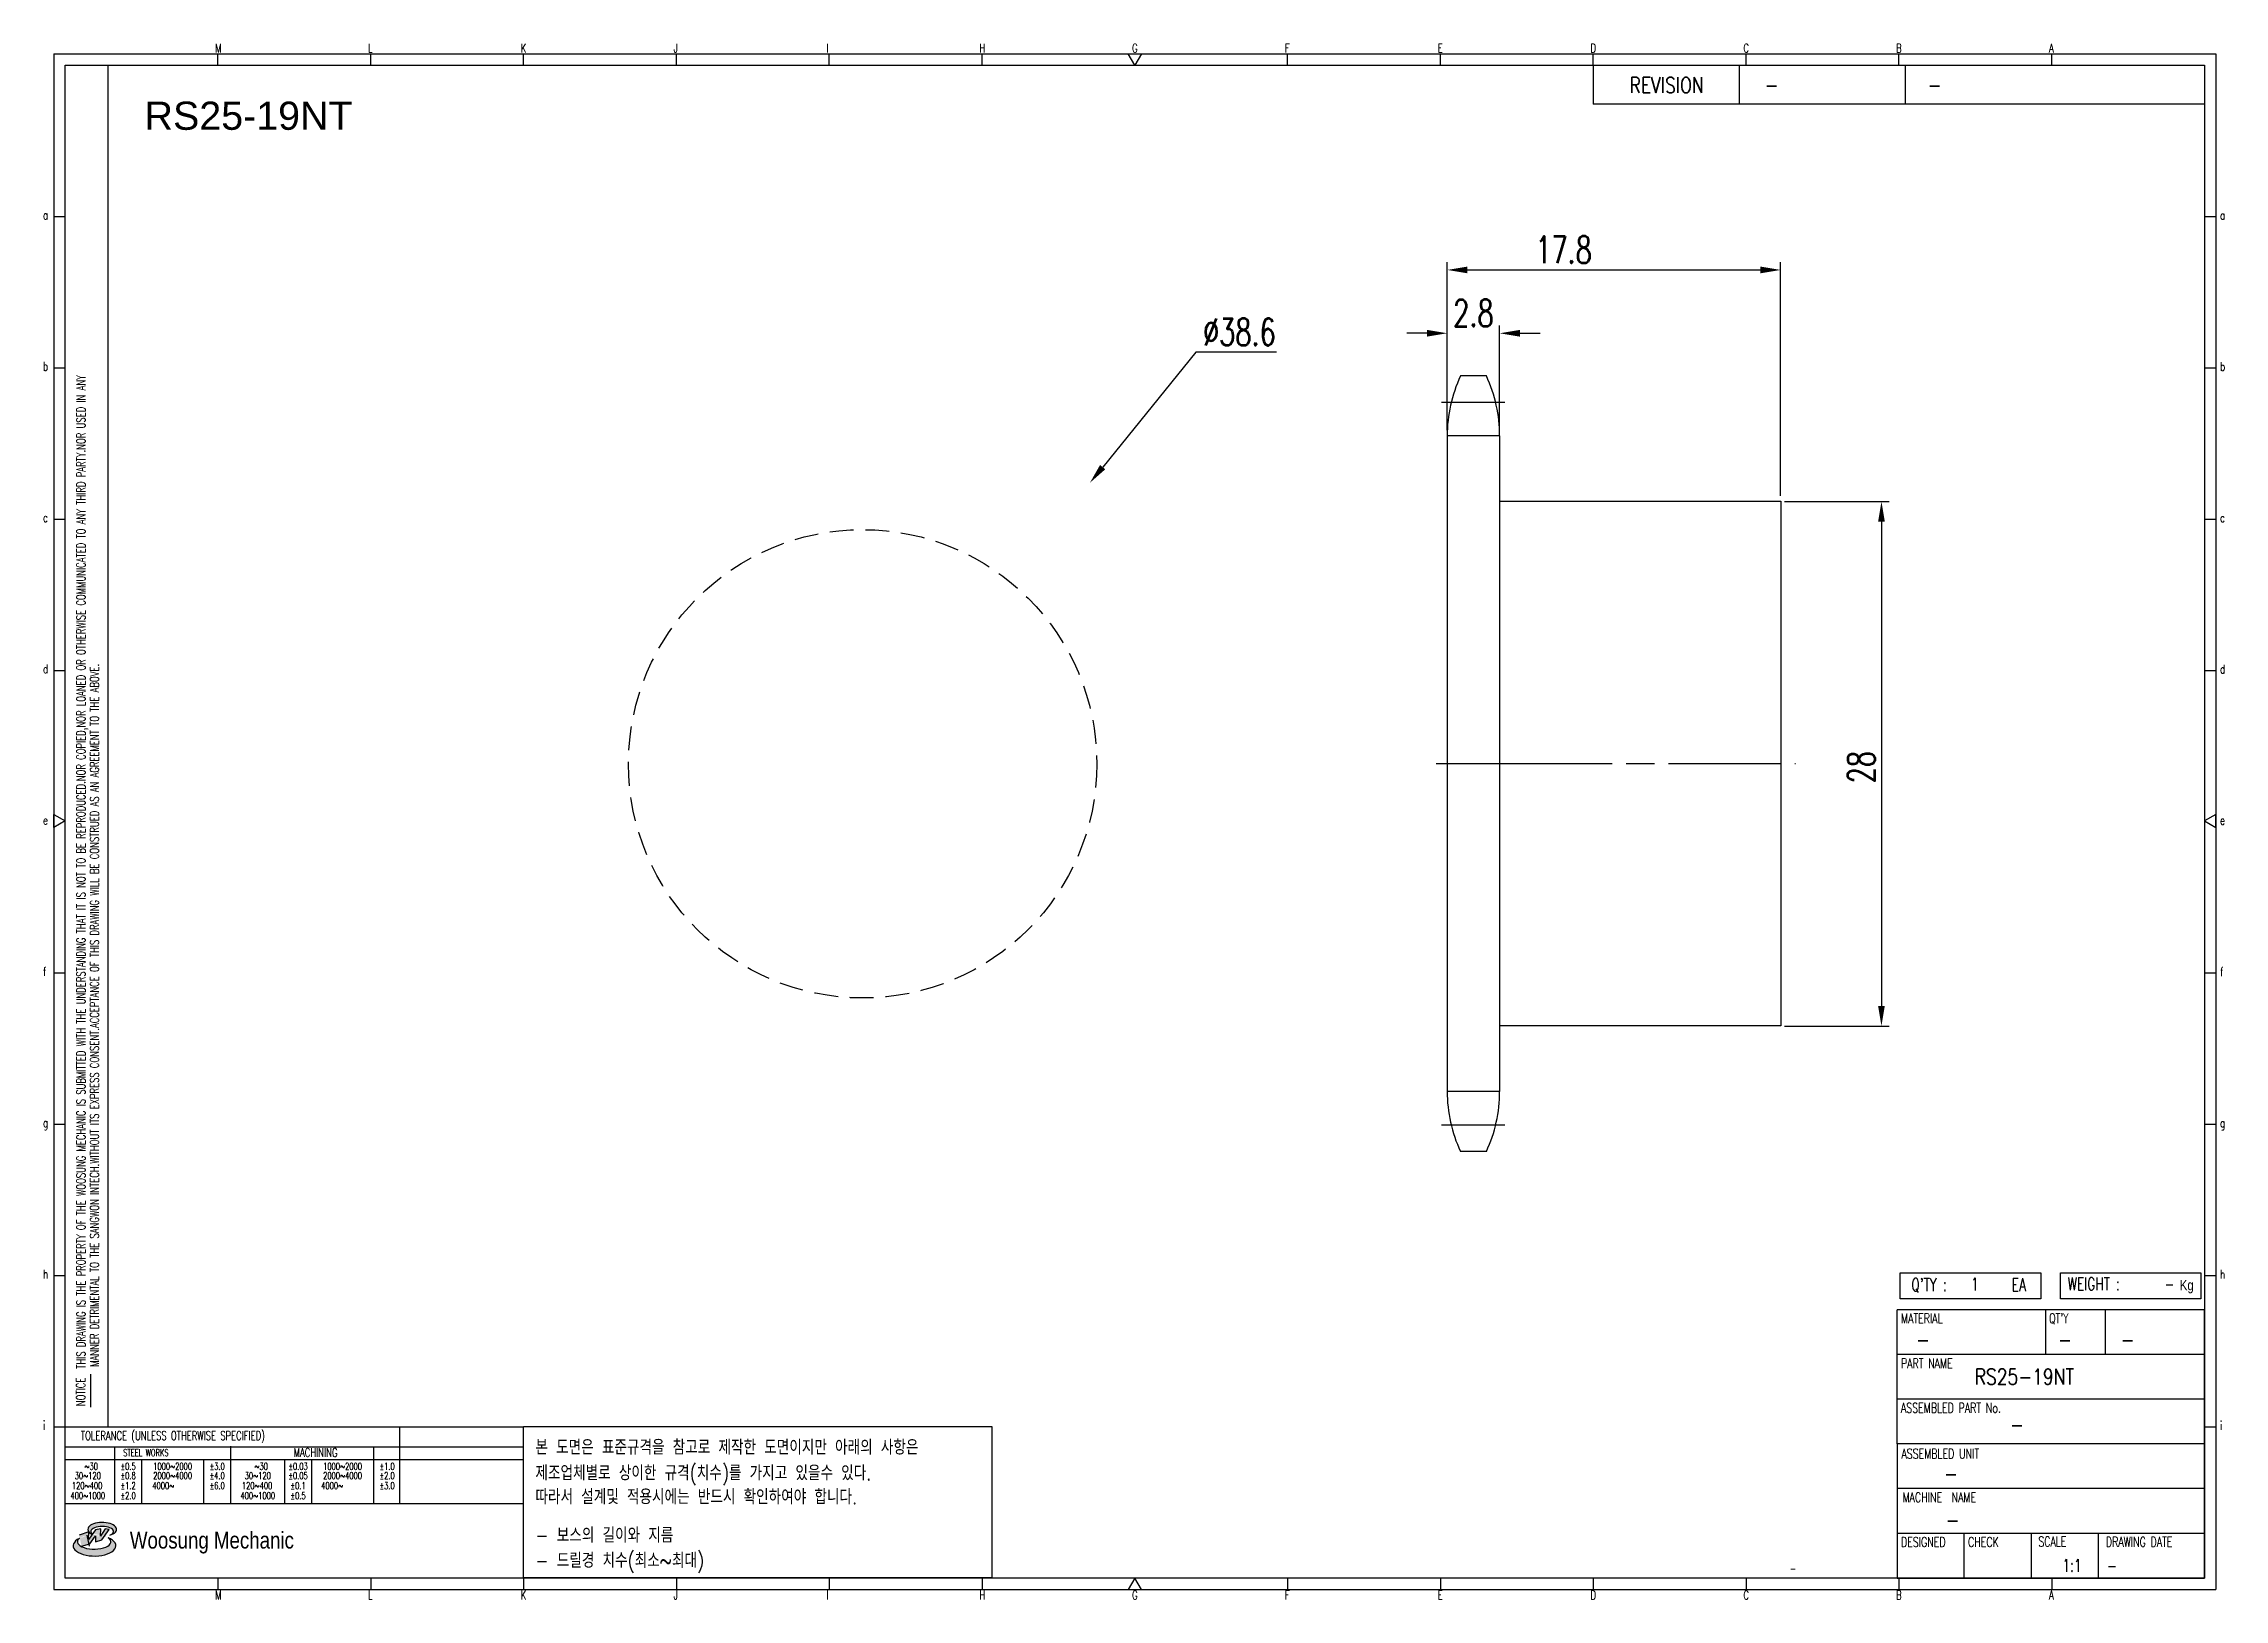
# Model space of a CAD drawing. Header units: millimetres. Extents: x -1 to 116, y -1 to 83.
import ezdxf
from ezdxf.enums import TextEntityAlignment as Align

# ---------------------------------------------------------------- set-up
doc = ezdxf.new("R2010")
doc.units = ezdxf.units.MM
for name, pattern in [('AM_ISO02W050', [7.5, 6, -1.5]), ('AM_ISO02W050x2', [3.75, 3, -0.75]), ('AM_ISO08W050', [18, 12, -1.5, 3, -1.5]), ('AM_ISO08W050x2', [9, 6, -0.75, 1.5, -0.75]), ('HIDDEN', [9.525, 6.35, -3.175])]:
    doc.linetypes.add(name, pattern=pattern)
for name, color, linetype, lineweight in [('AM_3N', 6, 'AM_ISO02W050', 25), ('AM_7', 4, 'AM_ISO08W050', 25), ('AM_7N', 4, 'AM_ISO08W050', 25)]:
    doc.layers.add(name, color=color, linetype=linetype, lineweight=lineweight)
for name, color, linetype in [('S-DIM', 7, 'Continuous'), ('TITLE', 7, 'Continuous'), ('도면레이아웃', 7, 'Continuous')]:
    doc.layers.add(name, color=color, linetype=linetype)
doc.styles.add('HAN', font='ROMANS.shx', dxfattribs={"width": 0.7, "bigfont": 'whgtxt.shx'})
doc.styles.add('HKD_ST2', font='romans.shx', dxfattribs={"width": 0.7, "height": 4, "bigfont": '@extfont2.shx'})
doc.styles.add('HSG', font='SIMPLEX.shx', dxfattribs={"width": 0.7, "bigfont": 'HSG.shx'})
doc.styles.add('ROMANS', font='romans.shx', dxfattribs={"width": 0.7, "bigfont": 'whgtxt.shx'})
doc.styles.add('SLDTEXTSTYLE4', font='arial.ttf', dxfattribs={"width": 0.8})
doc.styles.get("Standard").update_dxf_attribs({"font": 'arial.ttf'})
doc.dimstyles.new('APP2', dxfattribs={"dimscale": 0.6, "dimtxt": 2.4, "dimasz": 1.8, "dimexe": 0.7, "dimexo": 0.5, "dimgap": 0.6, "dimtad": 1, "dimtoh": 1, "dimdec": 1, "dimrnd": 0.01, "dimzin": 9, "dimdsep": 46, "dimtxsty": 'HSG', "dimcen": 0, "dimclrd": 1, "dimclre": 1, "dimclrt": 256, "dimazin": 2, "dimtp": 1, "dimtm": 1, "dimtfac": 0.5, "dimtdec": 1, "dimtofl": 0, "dimtmove": 0, "dimatfit": 3, "dimfxl": 0, "dimtvp": 1, "dimtolj": 2, "dimlwd": -1, "dimlwe": -1, "dimarcsym": 0})

# ---------------------------------------------------------------- blocks, each defined once
blk = doc.blocks.new('78idhgj')
for p, q in [((-67750.77, 488.76), (-67735.77, 488.76)), ((-67735.77, 488.76), (-67735.77, 460.76)), ((-67735.77, 460.76), (-67750.77, 460.76))]:
    blk.add_line(p, q)
at = {"layer": 'AM_7N', "linetype": 'AM_ISO08W050x2'}
blk.add_line((-67750.77, 474.76), (-67734.98, 474.76), dxfattribs=at)
blk = doc.blocks.new('*D8')
at = {"layer": 'Defpoints', "color": 0, "transparency": 16777216}
for p in [(92.08, 58.07), (92.08, 30.07), (97.56, 30.07)]:
    blk.add_point(p, dxfattribs=at)
at = {"layer": 'S-DIM', "color": 1, "transparency": 16777216}
for p, q in [((92.38, 58.07), (97.98, 58.07)), ((97.56, 56.99), (97.56, 31.15)), ((92.38, 30.07), (97.98, 30.07))]:
    blk.add_line(p, q, dxfattribs=at)
for points in [[(97.38, 56.99), (97.74, 56.99), (97.56, 58.07)], [(97.38, 31.15), (97.74, 31.15), (97.56, 30.07)]]:
    blk.add_solid(points, dxfattribs=at)
at = {"layer": 'S-DIM', "transparency": 16777216, "insert": (96.48, 43.89), "char_height": 1.44, "attachment_point": 5, "rotation": 90, "style": 'HSG'}
blk.add_mtext('\\A2;28', dxfattribs=at)
blk = doc.blocks.new('*D9')
at = {"layer": 'Defpoints', "color": 0, "transparency": 16777216}
for p in [(77.18, 67.05), (74.38, 61.57), (77.18, 61.57)]:
    blk.add_point(p, dxfattribs=at)
at = {"layer": 'S-DIM', "color": 1, "transparency": 16777216}
for p, q in [((73.3, 67.05), (72.22, 67.05)), ((74.38, 61.87), (74.38, 67.47)), ((77.18, 61.87), (77.18, 67.47)), ((78.26, 67.05), (79.34, 67.05))]:
    blk.add_line(p, q, dxfattribs=at)
for points in [[(73.3, 67.23), (73.3, 66.87), (74.38, 67.05)], [(78.26, 67.23), (78.26, 66.87), (77.18, 67.05)]]:
    blk.add_solid(points, dxfattribs=at)
at = {"layer": 'S-DIM', "transparency": 16777216, "insert": (75.78, 68.13), "char_height": 1.44, "attachment_point": 5, "style": 'HSG'}
blk.add_mtext('\\A2;2.8', dxfattribs=at)
blk = doc.blocks.new('*D10')
at = {"layer": 'Defpoints', "color": 0, "transparency": 16777216}
for p in [(92.18, 70.43), (74.38, 61.57), (92.18, 58.07)]:
    blk.add_point(p, dxfattribs=at)
at = {"layer": 'S-DIM', "color": 1, "transparency": 16777216}
for p, q in [((74.38, 61.87), (74.38, 70.85)), ((75.46, 70.43), (91.1, 70.43)), ((92.18, 58.37), (92.18, 70.85))]:
    blk.add_line(p, q, dxfattribs=at)
for points in [[(75.46, 70.61), (75.46, 70.25), (74.38, 70.43)], [(91.1, 70.61), (91.1, 70.25), (92.18, 70.43)]]:
    blk.add_solid(points, dxfattribs=at)
at = {"layer": 'S-DIM', "transparency": 16777216, "insert": (80.59, 71.51), "char_height": 1.44, "attachment_point": 5, "style": 'HSG'}
blk.add_mtext('\\A2;17.8', dxfattribs=at)
blk = doc.blocks.new('*D11')
at = {"layer": 'Defpoints', "color": 0, "transparency": 16777216}
for p in [(55.31, 59.07), (31.04, 29.08)]:
    blk.add_point(p, dxfattribs=at)
at = {"layer": 'S-DIM', "color": 1, "transparency": 16777216}
for p, q in [((60.96, 66.04), (55.99, 59.91)), ((65.26, 66.04), (60.96, 66.04))]:
    blk.add_line(p, q, dxfattribs=at)
blk.add_solid([(55.85, 60.02), (56.13, 59.79), (55.31, 59.07)], dxfattribs=at)
at = {"layer": 'S-DIM', "transparency": 16777216, "insert": (63.29, 67.12), "char_height": 1.44, "attachment_point": 5, "style": 'HSG'}
blk.add_mtext('\\A2;∅38.6', dxfattribs=at)
blk = doc.blocks.new('notice1')
at = {"color": 4}
blk.add_lwpolyline([(-22142.12, 1730.6), (-22053.8, 1730.6), (-22053.8, 1702.07), (-22142.12, 1702.07)], close=True, dxfattribs=at)
at = {"color": 4, "style": 'HAN', "width": 0.8}
for s, p in [('본 도면은 표준규격을 참고로 제작한 도면이지만 아래의 사항은', (-22139.9, 1725.32)), ('제조업체별로 상이한 규격(치수)를 가지고 있을수 있다.', (-22139.9, 1720.47)), ('따라서 설계및 적용시에는 반드시 확인하여야 합니다.', (-22139.9, 1715.97)), ('- 보스의 길이와 지름', (-22139.9, 1708.73)), ('- 드릴경 치수(최소~최대)', (-22139.9, 1703.97))]:
    blk.add_text(s, height=2.7949, dxfattribs=at).set_placement(p)
blk = doc.blocks.new('SUYWSHJH')
at = {"layer": '도면레이아웃'}
h = blk.add_hatch(color=10, dxfattribs=at)
h.paths.add_polyline_path([(1.544, 35.177), (1.554, 34.966), (1.779, 35.034), (2.054, 35.422), (1.908, 35.446), (1.728, 35.167), (1.741, 35.439), (1.547, 35.405), (1.292, 35.041), (1.295, 35.33), (0.943, 35.208), (1.03, 34.8), (1.336, 34.885)])
edge = h.paths.add_edge_path()
edge.add_ellipse((1.795, 35.421), major_axis=(-0.53, 0), ratio=0.487785, start_angle=122.36065, end_angle=403.39574)
edge.add_line((1.411, 35.244), (1.419, 35.261))
edge.add_ellipse((1.798, 35.344), major_axis=(-0.423, 0), ratio=0.444396, start_angle=131.58977, end_angle=386.19408, ccw=False)
edge = h.paths.add_edge_path()
edge.add_ellipse((1.512, 34.815), major_axis=(-0.793, 0), ratio=0.480113, start_angle=314.67633, end_angle=590.85213)
edge.add_ellipse((1.501, 34.958), major_axis=(-0.62, 0), ratio=0.43311, start_angle=331.7024, end_angle=574.42495, ccw=False)
for p, q in [((0, 90.118), (80.15, 90.118)), ((0, 90.118), (0, 33.191)), ((6.089, 89.693), (6.089, 90.118)), ((11.753, 89.693), (11.753, 90.118)), ((17.418, 89.693), (17.418, 90.118)), ((23.082, 89.693), (23.082, 90.118)), ((28.746, 89.693), (28.746, 90.118)), ((34.411, 89.693), (34.411, 90.118)), ((45.739, 89.693), (45.739, 90.118)), ((51.404, 89.693), (51.404, 90.118)), ((57.068, 89.693), (57.068, 90.118)), ((62.732, 89.693), (62.732, 90.118)), ((68.397, 89.693), (68.397, 90.118)), ((74.061, 89.693), (74.061, 90.118)), ((80.15, 90.118), (80.15, 33.191)), ((0, 84.085), (0.425, 84.085)), ((79.725, 84.085), (80.15, 84.085)), ((0, 78.478), (0.425, 78.478)), ((79.725, 78.478), (80.15, 78.478)), ((0, 72.87), (0.425, 72.87)), ((79.725, 72.87), (80.15, 72.87)), ((0, 67.262), (0.425, 67.262)), ((79.725, 67.262), (80.15, 67.262)), ((0, 56.047), (0.425, 56.047)), ((79.725, 56.047), (80.15, 56.047)), ((0, 50.439), (0.425, 50.439)), ((79.725, 50.439), (80.15, 50.439)), ((0, 44.832), (0.425, 44.832)), ((79.725, 44.832), (80.15, 44.832)), ((1.377, 39.947), (1.377, 41.174)), ((0, 39.224), (0.425, 39.224)), ((79.725, 39.224), (80.15, 39.224)), ((0, 33.191), (80.15, 33.191)), ((6.089, 33.616), (6.089, 33.191)), ((11.753, 33.616), (11.753, 33.191)), ((17.418, 33.616), (17.418, 33.191)), ((23.082, 33.616), (23.082, 33.191)), ((28.746, 33.616), (28.746, 33.191)), ((34.411, 33.616), (34.411, 33.191)), ((45.739, 33.616), (45.739, 33.191)), ((51.404, 33.616), (51.404, 33.191)), ((57.068, 33.616), (57.068, 33.191)), ((62.732, 33.616), (62.732, 33.191)), ((68.397, 33.616), (68.397, 33.191)), ((74.061, 33.616), (74.061, 33.191))]:
    blk.add_line(p, q)
at = {"color": 2}
for p, q in [((2.017, 39.224), (2.017, 89.693)), ((0.425, 39.224), (17.418, 39.224)), ((12.816, 39.224), (12.816, 36.382)), ((17.418, 33.616), (17.418, 39.224)), ((0.425, 38.487), (17.418, 38.487)), ((0.425, 38.012), (17.418, 38.012)), ((2.257, 38.487), (2.257, 36.382)), ((3.257, 38.012), (3.257, 36.382)), ((5.557, 38.012), (5.557, 36.382)), ((6.557, 38.5), (6.557, 36.382)), ((8.557, 38.012), (8.557, 36.382)), ((9.557, 38.026), (9.557, 36.382)), ((11.857, 38.487), (11.857, 36.382)), ((0.425, 36.382), (17.418, 36.382))]:
    blk.add_line(p, q, dxfattribs=at)
at = {"color": 6, "ltscale": 0.5}
for p, q in [((57.068, 89.693), (57.068, 88.246)), ((62.47, 89.693), (62.47, 88.246)), ((68.635, 89.693), (68.635, 88.246)), ((79.725, 88.246), (57.068, 88.246)), ((68.336, 38.59), (68.336, 43.563)), ((79.725, 43.563), (68.336, 43.563)), ((73.827, 43.563), (73.827, 41.905)), ((76.037, 43.563), (76.037, 41.905)), ((79.725, 38.59), (79.725, 43.563)), ((79.725, 41.905), (68.336, 41.905)), ((79.725, 40.248), (68.336, 40.248)), ((68.336, 38.59), (68.336, 33.616)), ((79.725, 38.59), (68.336, 38.59)), ((79.725, 33.616), (79.725, 38.59)), ((79.725, 36.932), (68.336, 36.932)), ((79.725, 35.274), (68.336, 35.274)), ((70.822, 33.616), (70.822, 35.274)), ((73.309, 33.616), (73.309, 35.274)), ((75.796, 33.616), (75.796, 35.274)), ((68.336, 33.616), (79.725, 33.616))]:
    blk.add_line(p, q, dxfattribs=at)
for points in [[(40.075, 89.693), (39.83, 90.118), (40.32, 90.118)], [(0.425, 89.693), (79.725, 89.693), (79.725, 33.616), (0.425, 33.616)], [(0.425, 61.679), (0, 61.433), (0, 61.924)], [(79.725, 61.679), (80.15, 61.433), (80.15, 61.924)], [(40.075, 33.616), (39.83, 33.191), (40.32, 33.191)]]:
    blk.add_lwpolyline(points, close=True)
at = {"layer": 'TITLE', "color": 20}
for p, q in [((68.449, 43.961), (68.449, 44.936)), ((68.449, 44.936), (73.654, 44.936)), ((73.654, 44.936), (73.654, 43.961)), ((74.39, 43.961), (74.39, 44.936)), ((74.39, 44.936), (79.595, 44.936)), ((79.595, 44.936), (79.595, 43.961)), ((73.654, 43.961), (68.449, 43.961)), ((79.595, 43.961), (74.39, 43.961))]:
    blk.add_line(p, q, dxfattribs=at)
at = {"layer": '도면레이아웃'}
for p, q in [((1.295, 35.33), (0.943, 35.208)), ((1.03, 34.8), (1.336, 34.885)), ((1.224, 35.208), (1.311, 34.8)), ((1.224, 35.208), (1.224, 35.208)), ((1.547, 35.405), (1.292, 35.041)), ((1.292, 35.041), (1.295, 35.33)), ((1.336, 34.885), (1.544, 35.177)), ((1.419, 35.261), (1.411, 35.244)), ((1.544, 35.177), (1.554, 34.966)), ((1.741, 35.439), (1.547, 35.405)), ((1.554, 34.966), (1.779, 35.034)), ((1.908, 35.446), (1.728, 35.167)), ((1.728, 35.167), (1.741, 35.439)), ((1.779, 35.034), (2.054, 35.422)), ((2.054, 35.422), (1.908, 35.446))]:
    blk.add_line(p, q, dxfattribs=at)
for centre, major_axis, ratio, start_param, end_param in [((1.795, 35.421), (-0.53, 0), 0.487785, 2.135596, 7.040584), ((1.512, 34.815), (-0.793, 0), 0.480113, 5.492138, 10.312315), ((1.501, 34.958), (-0.62, 0), 0.43311, 5.789299, 10.025607), ((1.798, 35.344), (-0.423, 0), 0.444396, 2.296675, 6.740358)]:
    blk.add_ellipse(centre, major_axis=major_axis, ratio=ratio, start_param=start_param, end_param=end_param, dxfattribs=at)
at = {"color": 4, "style": 'HKD_ST2', "width": 0.7}
for s, p in [('M', (5.988, 90.164)), ('L', (11.652, 90.164)), ('K', (17.316, 90.164)), ('J', (22.981, 90.164)), ('I', (28.645, 90.164)), ('H', (34.309, 90.164)), ('G', (39.974, 90.164)), ('F', (45.638, 90.164)), ('E', (51.302, 90.164)), ('D', (56.967, 90.164)), ('C', (62.631, 90.164)), ('B', (68.295, 90.164)), ('A', (73.96, 90.164)), ('a', (-0.395, 83.976)), ('a', (80.305, 83.97)), ('b', (-0.395, 78.368)), ('b', (80.305, 78.362)), ('c', (-0.395, 72.76)), ('c', (80.305, 72.754)), ('d', (-0.395, 67.153)), ('d', (80.305, 67.147)), ('e', (-0.395, 61.545)), ('e', (80.305, 61.539)), ('f', (-0.395, 55.937)), ('f', (80.305, 55.931)), ('g', (-0.395, 50.33)), ('g', (80.305, 50.324)), ('h', (-0.395, 44.722)), ('h', (80.305, 44.716)), ('i', (-0.395, 39.114)), ('i', (80.305, 39.108)), ('M', (5.988, 32.824)), ('L', (11.652, 32.824)), ('K', (17.316, 32.824)), ('J', (22.981, 32.824)), ('I', (28.645, 32.824)), ('H', (34.309, 32.824)), ('G', (39.974, 32.824)), ('F', (45.638, 32.824)), ('E', (51.302, 32.824)), ('D', (56.967, 32.824)), ('C', (62.631, 32.824)), ('B', (68.295, 32.824)), ('A', (73.96, 32.824))]:
    blk.add_text(s, height=0.326, dxfattribs=at).set_placement(p)
for s, height, style, width, p in [('REVISION', 0.5806, 'HAN', 0.8, (58.415, 88.664)), ('-', 0.581, 'HAN', 0.8, (63.426, 88.664)), ('-', 0.581, 'HAN', 0.8, (69.468, 88.664)), ("Q'TY : ", 0.4746, 'HKD_ST2', 0.7, (68.857, 44.253)), ('1', 0.475, 'HKD_ST2', 0.7, (71.071, 44.275)), ('EA', 0.4746, 'HKD_ST2', 0.7, (72.578, 44.253)), ('WEIGHT : ', 0.4746, 'HKD_ST2', 0.7, (74.65, 44.286)), ('-', 0.581, 'HAN', 0.8, (69.029, 42.157)), ('-', 0.581, 'HAN', 0.8, (74.289, 42.157)), ('-', 0.581, 'HAN', 0.8, (76.623, 42.157)), ('-', 0.581, 'HAN', 0.8, (72.515, 39.013)), ('-', 0.581, 'HAN', 0.8, (70.067, 37.189)), ('-', 0.581, 'HAN', 0.8, (70.126, 35.48)), ('1:1', 0.4746, 'HKD_ST2', 0.7, (74.458, 33.848)), ('-', 0.475, 'HKD_ST2', 0.7, (76.112, 33.837))]:
    blk.add_text(s, height=height, dxfattribs=dict(style=style, width=width)).set_placement(p)
at = {"color": 2, "style": 'HKD_ST2', "width": 0.7}
for s, p in [(' THIS DRAWING IS THE PROPERTY OF THE WOOSUNG MECHANIC IS SUBMITTED WITH THE UNDERSTANDING THAT IT IS NOT TO BE REPRODUCED.NOR COPIED,NOR LOANED OR OTHERWISE COMMUNICATED TO ANY THIRD PARTY.NOR USED IN ANY', (1.173, 41.217)), ('MANNER DETRIMENTAL TO THE SANGWON INTECH.WITHOUT ITS EXPRESS CONSENT.ACCEPTANCE OF THIS DRAWING WILL BE CONSTRUED AS AN AGREEMENT TO THE ABOVE.', (1.672, 41.447))]:
    blk.add_text(s, height=0.326266, rotation=90, dxfattribs=at).set_placement(p)
at = {"style": 'HKD_ST2', "width": 0.7}
blk.add_text('-', height=0.475, dxfattribs=at).set_placement((78.613, 44.286), align=Align.RIGHT)
at = {"color": 4, "style": 'HKD_ST2', "width": 0.7}
for s, height, p in [('MATERIAL', 0.3651, (68.474, 43.425)), ("QT'Y", 0.3651, (73.965, 43.425)), ('PART NAME', 0.3651, (68.474, 41.756)), ('ASSEMBLED PART No.', 0.36511, (68.474, 40.109)), ('ASSEMBLED UNIT', 0.36511, (68.49, 38.408)), ('MACHINE  NAME', 0.36511, (68.532, 36.794)), ('DESIGNED', 0.3651, (68.474, 35.136)), ('CHECK', 0.3651, (70.961, 35.136)), ('SCALE', 0.3651, (73.566, 35.153)), ('DRAWING DATE', 0.36511, (76.071, 35.141))]:
    blk.add_text(s, height=height, dxfattribs=at).set_placement(p, align=Align.TOP_LEFT)
at = {"style": 'HKD_ST2', "width": 0.7}
blk.add_text('NOTICE', height=0.3263, rotation=90, dxfattribs=at).set_placement((1.163, 39.988))
for s, height, style, width, p in [('TOLERANCE (UNLESS OTHERWISE SPECIFIED)', 0.32627, 'HKD_ST2', 0.7, (4.417, 38.896)), ('-', 0.326, 'ROMANS', 0.65, (64.469, 33.975))]:
    blk.add_text(s, height=height, dxfattribs=dict(style=style, width=width)).set_placement(p, align=Align.MIDDLE_CENTER)
at = {"color": 4, "style": 'HKD_ST2', "width": 0.7}
for s, height, p in [('STEEL WORKS', 0.26101, (3.416, 38.268)), ('MACHINING', 0.3263, (9.707, 38.27)), ('%%P0.5', 0.261, (2.757, 37.762)), ('%%P0.8', 0.261, (2.757, 37.411)), ('%%P3.0', 0.261, (6.057, 37.762)), ('%%P4.0', 0.261, (6.057, 37.411)), ('%%P0.03', 0.261, (9.057, 37.762)), ('%%P0.05', 0.261, (9.057, 37.411)), ('%%P1.0', 0.261, (12.357, 37.762)), ('%%P2.0', 0.261, (12.357, 37.411)), ('%%P1.2', 0.261, (2.757, 37.045)), ('%%P2.0', 0.261, (2.757, 36.67)), ('%%P6.0', 0.261, (6.057, 37.045)), ('%%P0.1', 0.261, (9.057, 37.045)), ('%%P0.5', 0.261, (9.057, 36.67)), ('%%P3.0', 0.261, (12.357, 37.045))]:
    blk.add_text(s, height=height, dxfattribs=at).set_placement(p, align=Align.MIDDLE)
for s, height, p in [('30%%126120', 0.261, (1.263, 37.411)), ('%%12630', 0.261, (1.389, 37.762)), ('2000%%1264000', 0.26101, (4.407, 37.411)), ('1000%%1262000', 0.26101, (4.407, 37.762)), ('30%%126120', 0.261, (7.563, 37.411)), ('%%12630', 0.261, (7.689, 37.762)), ('2000%%1264000', 0.26101, (10.707, 37.411)), ('1000%%1262000', 0.26101, (10.707, 37.762)), ('400%%1261000', 0.26101, (1.263, 36.67)), ('120%%126400', 0.26101, (1.237, 37.045)), ('4000%%126', 0.261, (4.061, 37.045)), ('400%%1261000', 0.26101, (7.563, 36.67)), ('120%%126400', 0.26101, (7.537, 37.045)), ('4000%%126', 0.261, (10.321, 37.045))]:
    blk.add_text(s, height=height, dxfattribs=at).set_placement(p, align=Align.MIDDLE_CENTER)
at = {"color": 1, "style": 'SLDTEXTSTYLE4', "width": 0.8}
blk.add_text('Woosung Mechanic', height=0.61957, dxfattribs=at).set_placement((2.822, 34.711))
at = {"layer": 'TITLE', "width": 0.8}
blk.add_text('Kg', height=0.3789, dxfattribs=at).set_placement((78.807, 44.286))

msp = doc.modelspace()

# ---------------------------------------------------------------- linework, layer by layer
for p, q in [((76.48, 64.77), (75.09, 64.77)), ((74.38, 61.57), (74.38, 26.58)), ((77.18, 61.57), (77.18, 26.58)), ((76.48, 23.38), (75.09, 23.38))]:
    msp.add_line(p, q)
at = {"color": 2, "linetype": 'HIDDEN', "ltscale": 0.2}
msp.add_circle((43.18, 44.07), 12.5, dxfattribs=at)
for centre, start, end in [((81.98, 61.57), 155.0989, 180), ((69.58, 61.57), 0, 24.9011), ((81.98, 26.58), 180, 204.9011), ((69.58, 26.58), 335.0989, 0)]:
    msp.add_arc(centre, 7.6, start, end)
at = {"layer": 'AM_3N', "linetype": 'AM_ISO02W050x2'}
for p, q in [((77.18, 61.57), (74.38, 61.57)), ((77.18, 26.58), (74.38, 26.58))]:
    msp.add_line(p, q, dxfattribs=at)
at = {"layer": 'AM_7', "linetype": 'AM_ISO08W050x2'}
for p, q in [((77.46, 63.36), (74.07, 63.36)), ((77.76, 44.07), (73.8, 44.07)), ((77.46, 24.78), (74.07, 24.78))]:
    msp.add_line(p, q, dxfattribs=at)

# ---------------------------------------------------------------- block references
for name, p, xscale, yscale, zscale in [('SUYWSHJH', (0, -47.8), 1.44, 1.44, 1.44), ('notice1', (6292.33, -481.15), 0.2830464, 0.2830464, 0.2830464)]:
    msp.add_blockref(name, p, dxfattribs=dict(xscale=xscale, yscale=yscale, zscale=zscale))
msp.add_blockref('78idhgj', (67827.96, -430.68))

# ---------------------------------------------------------------- texts
at = {"color": 2}
msp.add_text('RS25-19NT', height=1.505, dxfattribs=at).set_placement((4.85, 77.91))
at = {"style": 'HAN', "width": 0.8}
msp.add_text('RS25-19NT', height=0.836, dxfattribs=at).set_placement((102.54, 10.94))

# ---------------------------------------------------------------- dimensions: what is measured, and where the dimension line sits
at = {"layer": 'S-DIM'}
for base, p2, picture, middle in [((92.18, 70.43), (92.18, 58.07), '*D10', (80.59, 70.43)), ((77.18, 67.05), (77.18, 61.57), '*D9', (75.78, 67.05))]:
    dim = msp.add_linear_dim(base=base, p1=(74.38, 61.57), p2=p2, dimstyle='APP2', dxfattribs=at)
    dim.commit()
    dim.dimension.update_dxf_attribs({"geometry": picture, "text_midpoint": middle, "dimtype": 160})
dim = msp.add_diameter_dim_2p(p1=(31.04, 29.08), p2=(55.31, 59.07), dimstyle='APP2', dxfattribs=at)
dim.commit()
dim.dimension.update_dxf_attribs({"geometry": '*D11', "text_midpoint": (63.29, 66.04), "dimtype": 163})
dim = msp.add_linear_dim(base=(97.56, 30.07), p1=(92.08, 58.07), p2=(92.08, 30.07), angle=90, dimstyle='APP2', dxfattribs=at)
dim.commit()
dim.dimension.update_dxf_attribs({"geometry": '*D8', "text_midpoint": (97.56, 43.89), "dimtype": 160})

doc.saveas('drawing.dxf')
